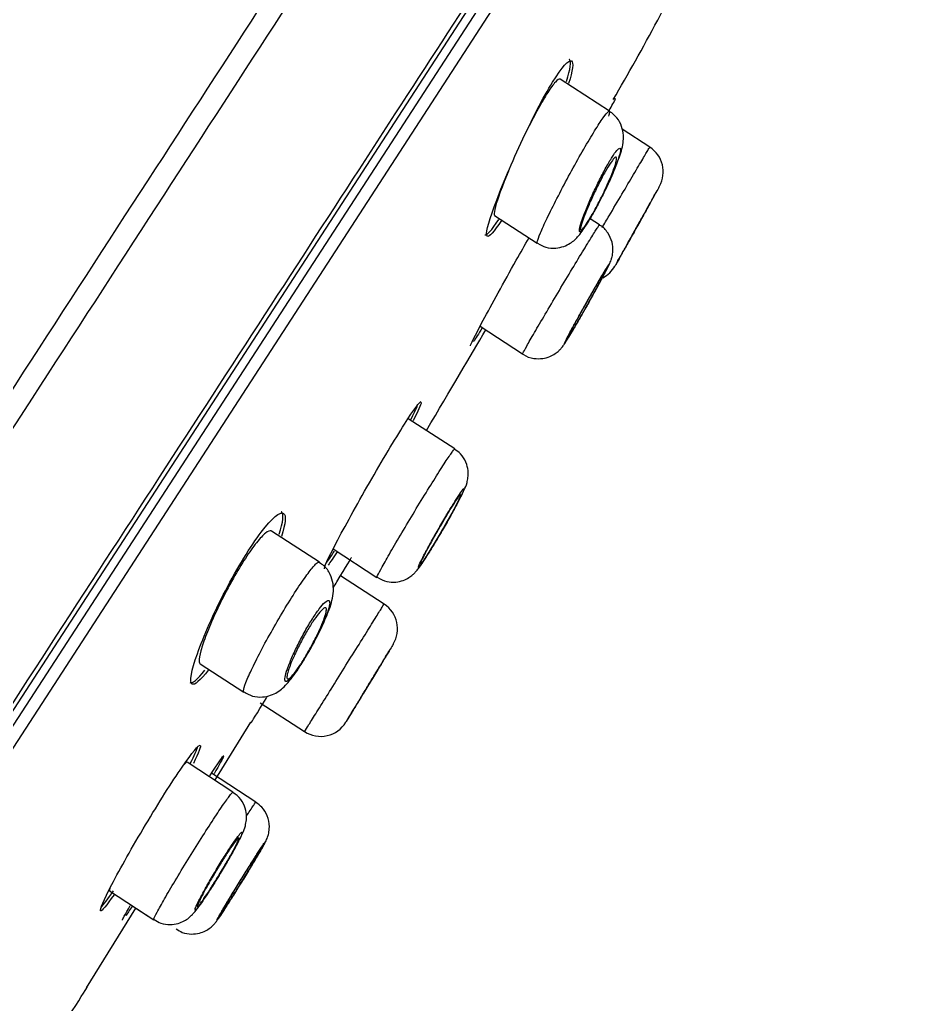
# Model space of a CAD drawing. Header units: millimetres. Extents: x -60 to 7633, y -2614 to 2146.
# Drawn here: x 3300.13 to 3316.74, y 1032.65 to 1051.01 of the extents above; entities that cross this region are included whole.
import ezdxf

# ---------------------------------------------------------------- set-up
doc = ezdxf.new("R2010")
doc.units = ezdxf.units.MM
doc.layers.get('0').update_dxf_attribs({"color": 250})

msp = doc.modelspace()

# ---------------------------------------------------------------- linework, layer by layer
at = {"linetype": 'Continuous'}
for p, q in [((3316.664, 1063.798), (3268.007, 988.873)), ((3267.743, 988.174), (3316.434, 1063.151)), ((3316.546, 1062.916), (3268.004, 988.167)), ((3311.134, 1049.308), (3310.214, 1049.906)), ((3311.244, 1049.531), (3311.214, 1049.55)), ((3311.884, 1048.638), (3311.368, 1048.974)), ((3308.988, 1047.363), (3309.785, 1046.845)), ((3310.946, 1047.187), (3310.768, 1047.303)), ((3308.717, 1045.296), (3309.51, 1044.781)), ((3308.245, 1043.009), (3307.378, 1043.572)), ((3305.718, 1040.898), (3304.823, 1041.479)), ((3305.975, 1041.145), (3306.792, 1040.614)), ((3306.072, 1040.668), (3306.071, 1040.669)), ((3306.925, 1040.114), (3306.112, 1040.642)), ((3303.492, 1039.004), (3304.307, 1038.475)), ((3304.616, 1038.275), (3305.443, 1037.738)), ((3303.768, 1036.828), (3304.442, 1037.915)), ((3304.44, 1037.912), (3304.45, 1037.906)), ((3304.106, 1036.609), (3303.249, 1037.166)), ((3304.535, 1036.422), (3303.706, 1036.96)), ((3301.802, 1034.766), (3302.629, 1034.23)), ((3301.372, 1032.961), (3302.293, 1034.447)), ((3302.293, 1034.447), (3302.628, 1034.229)), ((3301.39, 1032.977), (3301.385, 1032.981)), ((3301.136, 1032.665), (3301.135, 1032.666))]:
    msp.add_line(p, q, dxfattribs=at)
for centre, radius, start, end in [((3059.249, 1187.902), 287.484, 331.17477, 331.22876), ((3311.584, 1048.177), 0.55, 331.0024, 56.7921), ((3310.754, 1046.69), 0.55, 297.7998, 330.6703), ((3300.578, 1051.438), 11.655, 330.0837, 330.6827), ((3306.626, 1039.653), 0.55, 328.7653, 56.8499), ((3302.798, 1040.872), 3.18, 328.8394, 332.4096), ((3305.743, 1038.199), 0.55, 236.7151, 328.6839)]:
    msp.add_arc(centre, radius, start, end, dxfattribs=at)
for points, knots in [([(3284.402, 1030.998), (3285.742, 1033.062), (3287.08, 1035.122), (3289.715, 1039.181), (3291.025, 1041.198), (3294.838, 1047.068), (3297.216, 1050.731), (3301.638, 1057.541), (3303.575, 1060.523), (3306.072, 1064.368), (3306.832, 1065.538), (3308.169, 1067.597), (3308.752, 1068.495), (3309.249, 1069.259)], [0, 0, 0, 0, 0.125, 0.125, 0.25, 0.25, 0.5, 0.5, 0.75, 0.75, 0.875, 0.875, 1, 1, 1, 1]), ([(3262.241, 985.993), (3262.359, 986.177), (3262.642, 986.613), (3263.533, 987.982), (3264.149, 988.926), (3265.654, 991.249), (3266.55, 992.629), (3268.634, 995.835), (3269.815, 997.649), (3272.366, 1001.581), (3273.752, 1003.717), (3276.738, 1008.313), (3278.299, 1010.712), (3281.547, 1015.716), (3283.245, 1018.335), (3286.66, 1023.59), (3288.393, 1026.255), (3291.876, 1031.621), (3293.61, 1034.295), (3296.992, 1039.501), (3298.626, 1042.013), (3301.774, 1046.864), (3303.303, 1049.222), (3306.132, 1053.578), (3307.443, 1055.592), (3309.848, 1059.298), (3310.939, 1060.982), (3312.817, 1063.873), (3313.618, 1065.102), (3314.925, 1067.117), (3315.417, 1067.88), (3316.08, 1068.901), (3316.253, 1069.162), (3316.253, 1069.161)], [0, 0, 0, 0, 0.0625, 0.0625, 0.125, 0.125, 0.1875, 0.1875, 0.25, 0.25, 0.3125, 0.3125, 0.375, 0.375, 0.4375, 0.4375, 0.5, 0.5, 0.5625, 0.5625, 0.625, 0.625, 0.6875, 0.6875, 0.75, 0.75, 0.8125, 0.8125, 0.875, 0.875, 0.9375, 0.9375, 1, 1, 1, 1]), ([(3316.497, 1068.809), (3316.496, 1068.811), (3316.324, 1068.551), (3315.664, 1067.534), (3315.174, 1066.773), (3313.871, 1064.766), (3313.073, 1063.542), (3311.203, 1060.662), (3310.116, 1058.984), (3307.72, 1055.293), (3306.414, 1053.286), (3303.595, 1048.947), (3302.072, 1046.597), (3298.936, 1041.765), (3297.308, 1039.262), (3293.938, 1034.076), (3292.21, 1031.411), (3288.74, 1026.064), (3287.012, 1023.408), (3283.609, 1018.171), (3281.917, 1015.561), (3278.68, 1010.574), (3277.124, 1008.182), (3274.147, 1003.601), (3272.766, 1001.472), (3270.222, 997.551), (3269.045, 995.742), (3266.966, 992.544), (3266.073, 991.167), (3264.57, 988.849), (3263.956, 987.906), (3263.064, 986.538), (3262.781, 986.101), (3262.662, 985.915)], [0, 0, 0, 0, 0.0625, 0.0625, 0.125, 0.125, 0.1875, 0.1875, 0.25, 0.25, 0.3125, 0.3125, 0.375, 0.375, 0.4375, 0.4375, 0.5, 0.5, 0.5625, 0.5625, 0.625, 0.625, 0.6875, 0.6875, 0.75, 0.75, 0.8125, 0.8125, 0.875, 0.875, 0.9375, 0.9375, 1, 1, 1, 1]), ([(3267.811, 988.702), (3268.183, 989.275), (3268.682, 990.044), (3269.926, 991.959), (3270.679, 993.119), (3272.4, 995.769), (3273.363, 997.252), (3275.492, 1000.531), (3276.666, 1002.338), (3279.131, 1006.135), (3280.432, 1008.138), (3283.171, 1012.356), (3284.608, 1014.568), (3287.505, 1019.029), (3288.979, 1021.3), (3291.982, 1025.923), (3293.49, 1028.245), (3296.445, 1032.797), (3297.905, 1035.044), (3300.785, 1039.478), (3302.165, 1041.604), (3304.799, 1045.66), (3306.062, 1047.605), (3308.43, 1051.251), (3309.514, 1052.92), (3311.489, 1055.961), (3312.387, 1057.343), (3313.939, 1059.733), (3314.591, 1060.737), (3315.651, 1062.37), (3316.061, 1063.001), (3316.471, 1063.632), (3316.573, 1063.79), (3316.71, 1064.001), (3316.745, 1064.053), (3316.744, 1064.053)], [0, 0, 0, 0, 0.0625, 0.0625, 0.125, 0.125, 0.1875, 0.1875, 0.25, 0.25, 0.3125, 0.3125, 0.375, 0.375, 0.4375, 0.4375, 0.5, 0.5, 0.5625, 0.5625, 0.625, 0.625, 0.6875, 0.6875, 0.75, 0.75, 0.8125, 0.8125, 0.875, 0.875, 0.9375, 0.9375, 0.96875, 0.96875, 1, 1, 1, 1]), ([(3309.479, 1048.714), (3309.68, 1049.148), (3309.895, 1049.566), (3310.245, 1050.134), (3310.377, 1050.279), (3310.465, 1050.217), (3310.445, 1050.066), (3310.369, 1049.825)], [0, 0, 0, 0, 0.351721, 0.351721, 0.703442, 0.703442, 1, 1, 1, 1]), ([(3310.33, 1049.864), (3310.402, 1050.096), (3310.422, 1050.244), (3310.382, 1050.273), (3310.381, 1050.274), (3310.381, 1050.274)], [0, 0, 0, 0, 0.988548, 0.988548, 1, 1, 1, 1]), ([(3310.214, 1049.905), (3310.213, 1049.906), (3310.211, 1049.907), (3310.21, 1049.907), (3310.192, 1049.913), (3310.162, 1049.894), (3310.122, 1049.851), (3310.084, 1049.809), (3310.035, 1049.742), (3309.98, 1049.657), (3309.925, 1049.573), (3309.864, 1049.468), (3309.8, 1049.352), (3309.738, 1049.24), (3309.673, 1049.115), (3309.609, 1048.985)], [0, 0, 0, 0, 0.022594, 0.022594, 0.022594, 0.274259, 0.274259, 0.274259, 0.521689, 0.521689, 0.521689, 0.76606, 0.76606, 0.76606, 1, 1, 1, 1]), ([(3309.786, 1046.845), (3309.782, 1046.848), (3309.781, 1046.858), (3309.785, 1046.877), (3309.792, 1046.908), (3309.812, 1046.963), (3309.843, 1047.037), (3309.874, 1047.111), (3309.918, 1047.207), (3309.97, 1047.316), (3310.022, 1047.425), (3310.085, 1047.55), (3310.152, 1047.682), (3310.219, 1047.813), (3310.294, 1047.955), (3310.369, 1048.094), (3310.444, 1048.233), (3310.521, 1048.373), (3310.596, 1048.504), (3310.67, 1048.634), (3310.742, 1048.757), (3310.807, 1048.864), (3310.871, 1048.97), (3310.93, 1049.063), (3310.979, 1049.134), (3311.027, 1049.204), (3311.066, 1049.256), (3311.093, 1049.284), (3311.113, 1049.305), (3311.126, 1049.313), (3311.133, 1049.309)], [0, 0, 0, 0, 0.061689, 0.061689, 0.061689, 0.168878, 0.168878, 0.168878, 0.276539, 0.276539, 0.276539, 0.384574, 0.384574, 0.384574, 0.492708, 0.492708, 0.492708, 0.600583, 0.600583, 0.600583, 0.707922, 0.707922, 0.707922, 0.814702, 0.814702, 0.814702, 0.921187, 0.921187, 0.921187, 1, 1, 1, 1]), ([(3311.06, 1047.849), (3311.105, 1047.945), (3311.194, 1048.135), (3311.319, 1048.45), (3311.381, 1048.645), (3311.397, 1048.856), (3311.366, 1049.026), (3311.279, 1049.192), (3311.187, 1049.264), (3311.134, 1049.304)], [0, 0, 0, 0, 0.158461, 0.363211, 0.608242, 0.7026, 0.798375, 0.900738, 1, 1, 1, 1]), ([(3311.118, 1049.214), (3311.124, 1049.231), (3311.129, 1049.246), (3311.132, 1049.259), (3311.139, 1049.288), (3311.139, 1049.304), (3311.133, 1049.309)], [0, 0, 0, 0, 0.3031805, 0.3031805, 0.3031805, 1, 1, 1, 1]), ([(3309.114, 1047.27), (3308.976, 1047.061), (3308.881, 1046.953), (3308.813, 1047.003), (3308.864, 1047.206), (3309.097, 1047.845), (3309.277, 1048.279), (3309.479, 1048.714)], [0, 0, 0, 0, 0.299601, 0.299601, 0.6498, 0.6498, 1, 1, 1, 1]), ([(3310.994, 1047.722), (3311.038, 1047.809), (3311.081, 1047.899), (3311.121, 1047.985), (3311.16, 1048.07), (3311.196, 1048.154), (3311.227, 1048.229), (3311.257, 1048.306), (3311.283, 1048.375), (3311.301, 1048.432), (3311.319, 1048.489), (3311.331, 1048.536), (3311.335, 1048.567), (3311.338, 1048.598), (3311.334, 1048.615), (3311.323, 1048.616), (3311.311, 1048.618), (3311.293, 1048.603), (3311.268, 1048.575), (3311.244, 1048.547), (3311.214, 1048.504), (3311.18, 1048.451), (3311.146, 1048.398), (3311.108, 1048.333), (3311.069, 1048.262), (3311.029, 1048.19), (3310.987, 1048.11), (3310.946, 1048.028), (3310.904, 1047.944), (3310.862, 1047.856), (3310.823, 1047.771), (3310.783, 1047.684), (3310.745, 1047.597), (3310.712, 1047.518), (3310.679, 1047.437), (3310.649, 1047.361), (3310.627, 1047.298), (3310.604, 1047.234), (3310.587, 1047.18), (3310.578, 1047.14), (3310.569, 1047.101), (3310.567, 1047.075), (3310.573, 1047.065), (3310.578, 1047.055), (3310.592, 1047.061), (3310.612, 1047.081), (3310.631, 1047.1), (3310.658, 1047.135), (3310.689, 1047.181), (3310.72, 1047.227), (3310.756, 1047.285), (3310.795, 1047.352), (3310.834, 1047.419), (3310.876, 1047.495), (3310.918, 1047.574), (3310.944, 1047.622), (3310.969, 1047.672), (3310.994, 1047.722)], [0, 0, 0, 0, 0.054399, 0.054399, 0.054399, 0.108752, 0.108752, 0.108752, 0.163775, 0.163775, 0.163775, 0.219203, 0.219203, 0.219203, 0.274262, 0.274262, 0.274262, 0.328259, 0.328259, 0.328259, 0.381008, 0.381008, 0.381008, 0.432964, 0.432964, 0.432964, 0.48497, 0.48497, 0.48497, 0.537814, 0.537814, 0.537814, 0.591865, 0.591865, 0.591865, 0.646928, 0.646928, 0.646928, 0.702353, 0.702353, 0.702353, 0.757367, 0.757367, 0.757367, 0.811442, 0.811442, 0.811442, 0.864489, 0.864489, 0.864489, 0.91683, 0.91683, 0.91683, 0.969014, 0.969014, 0.969014, 1, 1, 1, 1]), ([(3310.994, 1047.137), (3311.037, 1047.209), (3311.081, 1047.284), (3311.125, 1047.358), (3311.205, 1047.492), (3311.287, 1047.63), (3311.364, 1047.76), (3311.441, 1047.89), (3311.515, 1048.016), (3311.581, 1048.126), (3311.646, 1048.237), (3311.704, 1048.335), (3311.751, 1048.414), (3311.797, 1048.492), (3311.833, 1048.553), (3311.855, 1048.591), (3311.874, 1048.622), (3311.884, 1048.639), (3311.884, 1048.639)], [0, 0, 0, 0, 0.102134, 0.102134, 0.102134, 0.287704, 0.287704, 0.287704, 0.473309, 0.473309, 0.473309, 0.658849, 0.658849, 0.658849, 0.844244, 0.844244, 0.844244, 1, 1, 1, 1]), ([(3310.994, 1047.73), (3310.957, 1047.655), (3310.918, 1047.579), (3310.88, 1047.509), (3310.842, 1047.439), (3310.805, 1047.373), (3310.772, 1047.317), (3310.738, 1047.261), (3310.707, 1047.213), (3310.682, 1047.176), (3310.656, 1047.14), (3310.635, 1047.115), (3310.62, 1047.102), (3310.605, 1047.089), (3310.595, 1047.089), (3310.592, 1047.101), (3310.589, 1047.113), (3310.593, 1047.138), (3310.602, 1047.174), (3310.611, 1047.211), (3310.627, 1047.259), (3310.648, 1047.316), (3310.669, 1047.373), (3310.695, 1047.44), (3310.726, 1047.511), (3310.756, 1047.582), (3310.79, 1047.66), (3310.827, 1047.738), (3310.863, 1047.815), (3310.901, 1047.894), (3310.939, 1047.968), (3310.977, 1048.042), (3311.014, 1048.113), (3311.05, 1048.175), (3311.084, 1048.236), (3311.117, 1048.291), (3311.146, 1048.334), (3311.174, 1048.377), (3311.199, 1048.409), (3311.218, 1048.429), (3311.237, 1048.449), (3311.251, 1048.457), (3311.258, 1048.452), (3311.266, 1048.448), (3311.268, 1048.43), (3311.263, 1048.401), (3311.258, 1048.371), (3311.247, 1048.329), (3311.23, 1048.278), (3311.212, 1048.227), (3311.189, 1048.165), (3311.161, 1048.098), (3311.133, 1048.03), (3311.1, 1047.955), (3311.065, 1047.878), (3311.042, 1047.83), (3311.018, 1047.779), (3310.994, 1047.73)], [0, 0, 0, 0, 0.05335, 0.05335, 0.05335, 0.106726, 0.106726, 0.106726, 0.159728, 0.159728, 0.159728, 0.212493, 0.212493, 0.212493, 0.26539, 0.26539, 0.26539, 0.318738, 0.318738, 0.318738, 0.372704, 0.372704, 0.372704, 0.427221, 0.427221, 0.427221, 0.481976, 0.481976, 0.481976, 0.5365, 0.5365, 0.5365, 0.590383, 0.590383, 0.590383, 0.643508, 0.643508, 0.643508, 0.696145, 0.696145, 0.696145, 0.748808, 0.748808, 0.748808, 0.801985, 0.801985, 0.801985, 0.855905, 0.855905, 0.855905, 0.91044, 0.91044, 0.91044, 0.965193, 0.965193, 0.965193, 1, 1, 1, 1]), ([(3309.246, 1048.188), (3309.201, 1048.083), (3309.161, 1047.982), (3309.126, 1047.891), (3309.081, 1047.773), (3309.045, 1047.668), (3309.02, 1047.586), (3308.995, 1047.503), (3308.981, 1047.441), (3308.98, 1047.403), (3308.979, 1047.381), (3308.982, 1047.367), (3308.99, 1047.362)], [0, 0, 0, 0, 0.229567, 0.229567, 0.229567, 0.52693, 0.52693, 0.52693, 0.823506, 0.823506, 0.823506, 1, 1, 1, 1]), ([(3312.066, 1047.912), (3312.066, 1047.912), (3312.065, 1047.911), (3312.064, 1047.91), (3312.061, 1047.903), (3312.049, 1047.882), (3312.031, 1047.849), (3312.012, 1047.816), (3311.986, 1047.769), (3311.955, 1047.712), (3311.923, 1047.655), (3311.886, 1047.587), (3311.845, 1047.514), (3311.803, 1047.44), (3311.758, 1047.358), (3311.712, 1047.275), (3311.666, 1047.193), (3311.618, 1047.106), (3311.572, 1047.024), (3311.526, 1046.942), (3311.48, 1046.861), (3311.44, 1046.789), (3311.399, 1046.716), (3311.362, 1046.65), (3311.332, 1046.596), (3311.302, 1046.542), (3311.277, 1046.498), (3311.26, 1046.469), (3311.244, 1046.439), (3311.234, 1046.422), (3311.233, 1046.42), (3311.233, 1046.419), (3311.233, 1046.419), (3311.233, 1046.419)], [0, 0, 0, 0, 0.024149, 0.024149, 0.024149, 0.130931, 0.130931, 0.130931, 0.237773, 0.237773, 0.237773, 0.344955, 0.344955, 0.344955, 0.452597, 0.452597, 0.452597, 0.560604, 0.560604, 0.560604, 0.668724, 0.668724, 0.668724, 0.776666, 0.776666, 0.776666, 0.884232, 0.884232, 0.884232, 0.99139, 0.99139, 0.99139, 1, 1, 1, 1]), ([(3311.265, 1046.477), (3311.265, 1046.477), (3311.266, 1046.478), (3311.268, 1046.481), (3311.272, 1046.49), (3311.284, 1046.511), (3311.302, 1046.543), (3311.32, 1046.575), (3311.345, 1046.619), (3311.374, 1046.671), (3311.403, 1046.723), (3311.438, 1046.785), (3311.475, 1046.851), (3311.512, 1046.918), (3311.553, 1046.99), (3311.594, 1047.063), (3311.635, 1047.137), (3311.677, 1047.212), (3311.717, 1047.284), (3311.757, 1047.355), (3311.796, 1047.425), (3311.83, 1047.487), (3311.865, 1047.549), (3311.896, 1047.605), (3311.921, 1047.65), (3311.946, 1047.696), (3311.966, 1047.732), (3311.979, 1047.755), (3311.992, 1047.778), (3311.998, 1047.789), (3311.998, 1047.789)], [0, 0, 0, 0, 0.037471, 0.037471, 0.037471, 0.144522, 0.144522, 0.144522, 0.251615, 0.251615, 0.251615, 0.358874, 0.358874, 0.358874, 0.466357, 0.466357, 0.466357, 0.574031, 0.574031, 0.574031, 0.681778, 0.681778, 0.681778, 0.78944, 0.78944, 0.78944, 0.896887, 0.896887, 0.896887, 1, 1, 1, 1]), ([(3309.789, 1046.848), (3309.844, 1046.816), (3309.943, 1046.761), (3310.122, 1046.747), (3310.276, 1046.78), (3310.397, 1046.84), (3310.489, 1046.912), (3310.569, 1046.997), (3310.662, 1047.122), (3310.744, 1047.258), (3310.803, 1047.36)], [0, 0, 0, 0, 0.113905, 0.235844, 0.33716, 0.427237, 0.51084, 0.600509, 0.746607, 1, 1, 1, 1]), ([(3311.713, 1047.277), (3311.712, 1047.275), (3311.71, 1047.273), (3311.709, 1047.27), (3311.684, 1047.225), (3311.658, 1047.179), (3311.632, 1047.133)], [0, 0, 0, 0, 0.051598, 0.051598, 0.051598, 1, 1, 1, 1]), ([(3309.51, 1044.781), (3309.51, 1044.782), (3309.512, 1044.787), (3309.517, 1044.797), (3309.527, 1044.819), (3309.552, 1044.865), (3309.589, 1044.929), (3309.625, 1044.994), (3309.675, 1045.08), (3309.733, 1045.18), (3309.791, 1045.281), (3309.859, 1045.398), (3309.933, 1045.522), (3310.006, 1045.647), (3310.086, 1045.782), (3310.166, 1045.916), (3310.246, 1046.051), (3310.328, 1046.189), (3310.406, 1046.318), (3310.484, 1046.448), (3310.559, 1046.573), (3310.626, 1046.683), (3310.693, 1046.792), (3310.753, 1046.89), (3310.801, 1046.968), (3310.849, 1047.045), (3310.887, 1047.105), (3310.912, 1047.142), (3310.932, 1047.173), (3310.944, 1047.189), (3310.946, 1047.188)], [0, 0, 0, 0, 0.04975, 0.04975, 0.04975, 0.157016, 0.157016, 0.157016, 0.264349, 0.264349, 0.264349, 0.371764, 0.371764, 0.371764, 0.479245, 0.479245, 0.479245, 0.586746, 0.586746, 0.586746, 0.694208, 0.694208, 0.694208, 0.801585, 0.801585, 0.801585, 0.908871, 0.908871, 0.908871, 1, 1, 1, 1]), ([(3310.74, 1045.731), (3310.79, 1045.82), (3310.883, 1045.986), (3311.019, 1046.236), (3311.102, 1046.397), (3311.138, 1046.471), (3311.162, 1046.531), (3311.185, 1046.603), (3311.202, 1046.718), (3311.186, 1046.877), (3311.107, 1047.042), (3311.011, 1047.156), (3310.949, 1047.183), (3310.943, 1047.185)], [0, 0, 0, 0, 0.139967, 0.306557, 0.478242, 0.578572, 0.619137, 0.655465, 0.71446, 0.79479, 0.892461, 0.991134, 1, 1, 1, 1]), ([(3308.539, 1044.935), (3308.531, 1044.94), (3308.619, 1045.116), (3308.935, 1045.703), (3309.16, 1046.111), (3309.392, 1046.527)], [0, 0, 0, 0, 0.4997813, 0.4997813, 1, 1, 1, 1]), ([(3310.707, 1045.673), (3310.754, 1045.756), (3310.802, 1045.841), (3310.846, 1045.922), (3310.891, 1046.002), (3310.933, 1046.079), (3310.97, 1046.147), (3311.007, 1046.215), (3311.039, 1046.276), (3311.064, 1046.324), (3311.089, 1046.372), (3311.107, 1046.409), (3311.117, 1046.431), (3311.127, 1046.454), (3311.129, 1046.463), (3311.124, 1046.457), (3311.118, 1046.452), (3311.104, 1046.432), (3311.084, 1046.399), (3311.063, 1046.367), (3311.035, 1046.321), (3311.002, 1046.265), (3310.968, 1046.209), (3310.929, 1046.141), (3310.887, 1046.069), (3310.845, 1045.995), (3310.799, 1045.914), (3310.752, 1045.832), (3310.706, 1045.75), (3310.658, 1045.664), (3310.612, 1045.582), (3310.566, 1045.5), (3310.521, 1045.419), (3310.482, 1045.347), (3310.442, 1045.274), (3310.406, 1045.207), (3310.377, 1045.153), (3310.348, 1045.098), (3310.325, 1045.053), (3310.31, 1045.022), (3310.294, 1044.992), (3310.287, 1044.974), (3310.287, 1044.971), (3310.288, 1044.968), (3310.297, 1044.979), (3310.313, 1045.003), (3310.329, 1045.027), (3310.353, 1045.066), (3310.383, 1045.115), (3310.412, 1045.163), (3310.447, 1045.223), (3310.487, 1045.29)], [0, 0, 0, 0, 0.0591913, 0.0591913, 0.0591913, 0.1183797, 0.1183797, 0.1183797, 0.1775994, 0.1775994, 0.1775994, 0.2367075, 0.2367075, 0.2367075, 0.2955852, 0.2955852, 0.2955852, 0.354218, 0.354218, 0.354218, 0.4127081, 0.4127081, 0.4127081, 0.4712265, 0.4712265, 0.4712265, 0.5299289, 0.5299289, 0.5299289, 0.5888829, 0.5888829, 0.5888829, 0.6480394, 0.6480394, 0.6480394, 0.7072611, 0.7072611, 0.7072611, 0.7663891, 0.7663891, 0.7663891, 0.8253129, 0.8253129, 0.8253129, 0.8840123, 0.8840123, 0.8840123, 0.942559, 0.942559, 0.942559, 1, 1, 1, 1]), ([(3310.322, 1045.029), (3310.321, 1045.03), (3310.321, 1045.032), (3310.322, 1045.035), (3310.326, 1045.044), (3310.336, 1045.066), (3310.353, 1045.099), (3310.369, 1045.132), (3310.393, 1045.176), (3310.421, 1045.229), (3310.449, 1045.282), (3310.483, 1045.344), (3310.52, 1045.411), (3310.556, 1045.477), (3310.597, 1045.55), (3310.638, 1045.623), (3310.679, 1045.696), (3310.721, 1045.772), (3310.762, 1045.843), (3310.802, 1045.914), (3310.842, 1045.984), (3310.878, 1046.045), (3310.913, 1046.106), (3310.946, 1046.161), (3310.973, 1046.206), (3310.999, 1046.25), (3311.021, 1046.285), (3311.035, 1046.307), (3311.05, 1046.33), (3311.059, 1046.34), (3311.06, 1046.338), (3311.061, 1046.337), (3311.055, 1046.322), (3311.043, 1046.296), (3311.03, 1046.27), (3311.011, 1046.232), (3310.986, 1046.185), (3310.961, 1046.138), (3310.931, 1046.081), (3310.896, 1046.018), (3310.862, 1045.954), (3310.823, 1045.884), (3310.783, 1045.812), (3310.758, 1045.767), (3310.732, 1045.72), (3310.706, 1045.674)], [0, 0, 0, 0, 0.024395, 0.024395, 0.024395, 0.095809, 0.095809, 0.095809, 0.167335, 0.167335, 0.167335, 0.239011, 0.239011, 0.239011, 0.310812, 0.310812, 0.310812, 0.38266, 0.38266, 0.38266, 0.454447, 0.454447, 0.454447, 0.526089, 0.526089, 0.526089, 0.597567, 0.597567, 0.597567, 0.668938, 0.668938, 0.668938, 0.740312, 0.740312, 0.740312, 0.811796, 0.811796, 0.811796, 0.883444, 0.883444, 0.883444, 0.955235, 0.955235, 0.955235, 1, 1, 1, 1]), ([(3310.706, 1045.674), (3310.664, 1045.601), (3310.622, 1045.527), (3310.582, 1045.458), (3310.543, 1045.389), (3310.505, 1045.324), (3310.471, 1045.267), (3310.438, 1045.211), (3310.408, 1045.162), (3310.385, 1045.124), (3310.362, 1045.086), (3310.344, 1045.058), (3310.334, 1045.043)], [0, 0, 0, 0, 0.2502848, 0.2502848, 0.2502848, 0.5005953, 0.5005953, 0.5005953, 0.7505272, 0.7505272, 0.7505272, 1, 1, 1, 1]), ([(3310.487, 1045.29), (3310.487, 1045.291), (3310.488, 1045.292), (3310.489, 1045.294), (3310.529, 1045.362), (3310.574, 1045.439), (3310.62, 1045.519), (3310.648, 1045.569), (3310.678, 1045.621), (3310.707, 1045.673)], [0, 0, 0, 0, 0.011285, 0.011285, 0.011285, 0.622167, 0.622167, 0.622167, 1, 1, 1, 1]), ([(3309.51, 1044.786), (3309.515, 1044.78), (3309.569, 1044.731), (3309.709, 1044.693), (3309.877, 1044.689), (3310.013, 1044.726), (3310.115, 1044.78), (3310.186, 1044.838), (3310.231, 1044.886), (3310.257, 1044.919), (3310.283, 1044.955), (3310.326, 1045.021), (3310.393, 1045.129), (3310.463, 1045.25), (3310.487, 1045.29)], [0, 0, 0, 0, 0.013452, 0.145733, 0.248753, 0.334533, 0.407227, 0.466964, 0.510747, 0.543827, 0.585614, 0.679493, 0.908141, 1, 1, 1, 1]), ([(3306.651, 1042.375), (3306.888, 1042.788), (3307.127, 1043.188), (3307.484, 1043.749), (3307.599, 1043.906), (3307.618, 1043.894)], [0, 0, 0, 0, 0.5, 0.5, 1, 1, 1, 1]), ([(3306.793, 1040.614), (3306.791, 1040.615), (3306.792, 1040.62), (3306.796, 1040.63), (3306.805, 1040.652), (3306.828, 1040.697), (3306.863, 1040.761), (3306.898, 1040.826), (3306.946, 1040.912), (3307.003, 1041.011), (3307.06, 1041.111), (3307.128, 1041.228), (3307.202, 1041.352), (3307.275, 1041.476), (3307.355, 1041.611), (3307.436, 1041.745), (3307.516, 1041.879), (3307.6, 1042.016), (3307.679, 1042.145), (3307.758, 1042.274), (3307.836, 1042.398), (3307.904, 1042.507), (3307.973, 1042.617), (3308.036, 1042.714), (3308.086, 1042.791), (3308.137, 1042.868), (3308.177, 1042.928), (3308.204, 1042.964), (3308.228, 1042.996), (3308.241, 1043.011), (3308.244, 1043.009)], [0, 0, 0, 0, 0.047207, 0.047207, 0.047207, 0.154545, 0.154545, 0.154545, 0.261966, 0.261966, 0.261966, 0.369452, 0.369452, 0.369452, 0.476958, 0.476958, 0.476958, 0.584423, 0.584423, 0.584423, 0.691803, 0.691803, 0.691803, 0.799093, 0.799093, 0.799093, 0.906329, 0.906329, 0.906329, 1, 1, 1, 1]), ([(3308.038, 1041.538), (3308.09, 1041.628), (3308.186, 1041.796), (3308.328, 1042.056), (3308.416, 1042.235), (3308.464, 1042.338), (3308.496, 1042.479), (3308.498, 1042.614), (3308.458, 1042.77), (3308.369, 1042.917), (3308.284, 1042.975), (3308.241, 1043.003)], [0, 0, 0, 0, 0.143008, 0.315887, 0.498694, 0.62711, 0.68196, 0.751135, 0.833396, 0.928903, 1, 1, 1, 1]), ([(3305.813, 1040.773), (3305.797, 1040.783), (3305.879, 1040.963), (3306.188, 1041.554), (3306.414, 1041.962), (3306.651, 1042.375)], [0, 0, 0, 0, 0.499963, 0.499963, 1, 1, 1, 1]), ([(3308.01, 1041.491), (3308.058, 1041.574), (3308.107, 1041.658), (3308.152, 1041.738), (3308.197, 1041.818), (3308.239, 1041.894), (3308.275, 1041.962), (3308.311, 1042.03), (3308.343, 1042.09), (3308.367, 1042.138), (3308.39, 1042.186), (3308.407, 1042.223), (3308.416, 1042.246), (3308.424, 1042.269), (3308.425, 1042.279), (3308.417, 1042.274), (3308.409, 1042.269), (3308.393, 1042.25), (3308.37, 1042.218), (3308.348, 1042.186), (3308.317, 1042.14), (3308.282, 1042.085), (3308.246, 1042.03), (3308.205, 1041.963), (3308.161, 1041.891), (3308.117, 1041.819), (3308.07, 1041.739), (3308.022, 1041.657), (3307.975, 1041.576), (3307.926, 1041.491), (3307.88, 1041.41), (3307.834, 1041.328), (3307.789, 1041.248), (3307.75, 1041.176), (3307.711, 1041.104), (3307.675, 1041.037), (3307.647, 1040.982), (3307.619, 1040.927), (3307.597, 1040.882), (3307.583, 1040.851), (3307.57, 1040.82), (3307.564, 1040.802), (3307.566, 1040.798), (3307.569, 1040.795), (3307.58, 1040.805), (3307.598, 1040.829), (3307.616, 1040.853), (3307.642, 1040.891), (3307.674, 1040.94), (3307.706, 1040.988), (3307.744, 1041.049), (3307.786, 1041.116), (3307.828, 1041.184), (3307.874, 1041.261), (3307.921, 1041.34), (3307.951, 1041.389), (3307.981, 1041.44), (3308.01, 1041.491)], [0, 0, 0, 0, 0.053877, 0.053877, 0.053877, 0.107747, 0.107747, 0.107747, 0.161733, 0.161733, 0.161733, 0.215766, 0.215766, 0.215766, 0.269699, 0.269699, 0.269699, 0.323423, 0.323423, 0.323423, 0.376923, 0.376923, 0.376923, 0.430291, 0.430291, 0.430291, 0.483682, 0.483682, 0.483682, 0.53724, 0.53724, 0.53724, 0.591028, 0.591028, 0.591028, 0.645001, 0.645001, 0.645001, 0.699036, 0.699036, 0.699036, 0.752987, 0.752987, 0.752987, 0.806753, 0.806753, 0.806753, 0.860313, 0.860313, 0.860313, 0.913733, 0.913733, 0.913733, 0.967131, 0.967131, 0.967131, 1, 1, 1, 1]), ([(3307.605, 1040.861), (3307.604, 1040.862), (3307.604, 1040.864), (3307.604, 1040.868), (3307.606, 1040.878), (3307.615, 1040.9), (3307.631, 1040.934), (3307.647, 1040.967), (3307.669, 1041.012), (3307.697, 1041.065), (3307.725, 1041.118), (3307.759, 1041.181), (3307.795, 1041.247), (3307.832, 1041.314), (3307.873, 1041.387), (3307.915, 1041.459), (3307.956, 1041.532), (3308, 1041.607), (3308.041, 1041.678), (3308.083, 1041.748), (3308.124, 1041.816), (3308.161, 1041.877), (3308.198, 1041.937), (3308.232, 1041.991), (3308.26, 1042.034), (3308.289, 1042.077), (3308.312, 1042.111), (3308.329, 1042.132), (3308.345, 1042.154), (3308.355, 1042.164), (3308.358, 1042.161), (3308.36, 1042.158), (3308.356, 1042.143), (3308.345, 1042.117), (3308.333, 1042.09), (3308.315, 1042.052), (3308.291, 1042.004), (3308.266, 1041.957), (3308.236, 1041.899), (3308.201, 1041.836), (3308.167, 1041.773), (3308.128, 1041.702), (3308.087, 1041.631), (3308.062, 1041.586), (3308.035, 1041.54), (3308.008, 1041.494)], [0, 0, 0, 0, 0.02401, 0.02401, 0.02401, 0.095535, 0.095535, 0.095535, 0.167209, 0.167209, 0.167209, 0.239008, 0.239008, 0.239008, 0.310849, 0.310849, 0.310849, 0.382627, 0.382627, 0.382627, 0.454259, 0.454259, 0.454259, 0.525727, 0.525727, 0.525727, 0.59709, 0.59709, 0.59709, 0.66846, 0.66846, 0.66846, 0.739943, 0.739943, 0.739943, 0.811591, 0.811591, 0.811591, 0.883379, 0.883379, 0.883379, 0.955221, 0.955221, 0.955221, 1, 1, 1, 1]), ([(3303.966, 1040.366), (3304.187, 1040.791), (3304.432, 1041.192), (3304.835, 1041.722), (3304.991, 1041.849), (3305.103, 1041.772), (3305.088, 1041.619), (3305.009, 1041.379)], [0, 0, 0, 0, 0.351441, 0.351441, 0.702882, 0.702882, 1, 1, 1, 1]), ([(3304.969, 1041.417), (3305.045, 1041.648), (3305.06, 1041.799), (3305.009, 1041.835), (3305.008, 1041.835), (3305.008, 1041.836)], [0, 0, 0, 0, 0.990561, 0.990561, 1, 1, 1, 1]), ([(3306.796, 1040.616), (3306.86, 1040.581), (3306.963, 1040.527), (3307.138, 1040.52), (3307.278, 1040.551), (3307.385, 1040.604), (3307.461, 1040.662), (3307.511, 1040.712), (3307.552, 1040.761), (3307.613, 1040.844), (3307.716, 1041), (3307.881, 1041.27), (3307.982, 1041.442), (3308.038, 1041.538)], [0, 0, 0, 0, 0.095572, 0.176981, 0.244523, 0.302352, 0.350828, 0.389707, 0.430021, 0.503155, 0.693717, 0.853124, 1, 1, 1, 1]), ([(3304.823, 1041.479), (3304.822, 1041.48), (3304.82, 1041.48), (3304.819, 1041.481), (3304.797, 1041.491), (3304.761, 1041.478), (3304.714, 1041.44), (3304.668, 1041.403), (3304.61, 1041.342), (3304.546, 1041.261), (3304.483, 1041.182), (3304.411, 1041.082), (3304.338, 1040.969), (3304.265, 1040.857), (3304.188, 1040.731), (3304.114, 1040.599), (3304.069, 1040.52), (3304.025, 1040.438), (3303.982, 1040.356)], [0, 0, 0, 0, 0.013153, 0.013153, 0.013153, 0.232884, 0.232884, 0.232884, 0.450085, 0.450085, 0.450085, 0.66364, 0.66364, 0.66364, 0.874463, 0.874463, 0.874463, 1, 1, 1, 1]), ([(3308.008, 1041.494), (3307.966, 1041.421), (3307.923, 1041.348), (3307.882, 1041.28), (3307.841, 1041.212), (3307.802, 1041.148), (3307.767, 1041.092), (3307.732, 1041.037), (3307.701, 1040.988), (3307.676, 1040.951), (3307.651, 1040.915), (3307.632, 1040.888), (3307.62, 1040.874)], [0, 0, 0, 0, 0.250196, 0.250196, 0.250196, 0.500415, 0.500415, 0.500415, 0.750311, 0.750311, 0.750311, 1, 1, 1, 1]), ([(3305.976, 1040.418), (3306, 1040.458), (3306.024, 1040.497), (3306.218, 1040.818), (3306.319, 1040.984), (3306.319, 1040.985), (3306.319, 1040.985), (3306.319, 1040.985)], [0, 0, 0, 0, 0.113981, 0.113981, 0.999538, 0.999538, 1, 1, 1, 1]), ([(3304.308, 1038.474), (3304.303, 1038.478), (3304.301, 1038.487), (3304.302, 1038.501), (3304.304, 1038.53), (3304.32, 1038.583), (3304.348, 1038.655), (3304.376, 1038.727), (3304.418, 1038.82), (3304.469, 1038.926), (3304.52, 1039.033), (3304.582, 1039.156), (3304.651, 1039.286), (3304.719, 1039.415), (3304.796, 1039.554), (3304.874, 1039.69), (3304.951, 1039.827), (3305.033, 1039.965), (3305.112, 1040.093), (3305.19, 1040.221), (3305.268, 1040.343), (3305.338, 1040.449), (3305.409, 1040.554), (3305.474, 1040.646), (3305.528, 1040.717), (3305.583, 1040.788), (3305.629, 1040.841), (3305.661, 1040.87), (3305.688, 1040.895), (3305.707, 1040.904), (3305.717, 1040.898)], [0, 0, 0, 0, 0.052476, 0.052476, 0.052476, 0.160119, 0.160119, 0.160119, 0.268146, 0.268146, 0.268146, 0.376288, 0.376288, 0.376288, 0.484188, 0.484188, 0.484188, 0.591562, 0.591562, 0.591562, 0.698369, 0.698369, 0.698369, 0.804864, 0.804864, 0.804864, 0.911468, 0.911468, 0.911468, 1, 1, 1, 1]), ([(3305.616, 1039.4), (3305.667, 1039.496), (3305.765, 1039.686), (3305.905, 1040.013), (3305.978, 1040.237), (3305.984, 1040.487), (3305.927, 1040.675), (3305.83, 1040.821), (3305.746, 1040.87), (3305.712, 1040.889)], [0, 0, 0, 0, 0.156781, 0.362311, 0.616468, 0.730954, 0.833578, 0.943795, 1, 1, 1, 1]), ([(3303.648, 1038.887), (3303.495, 1038.69), (3303.385, 1038.594), (3303.289, 1038.662), (3303.329, 1038.871), (3303.557, 1039.511), (3303.745, 1039.941), (3303.966, 1040.366)], [0, 0, 0, 0, 0.299512, 0.299512, 0.649756, 0.649756, 1, 1, 1, 1]), ([(3303.982, 1040.356), (3303.908, 1040.215), (3303.838, 1040.071), (3303.775, 1039.936), (3303.713, 1039.8), (3303.657, 1039.669), (3303.612, 1039.553), (3303.567, 1039.435), (3303.531, 1039.33), (3303.508, 1039.246), (3303.484, 1039.161), (3303.473, 1039.095), (3303.475, 1039.054), (3303.476, 1039.028), (3303.482, 1039.011), (3303.494, 1039.003)], [0, 0, 0, 0, 0.214392, 0.214392, 0.214392, 0.428619, 0.428619, 0.428619, 0.645235, 0.645235, 0.645235, 0.863495, 0.863495, 0.863495, 1, 1, 1, 1]), ([(3305.567, 1039.319), (3305.614, 1039.403), (3305.659, 1039.49), (3305.7, 1039.572), (3305.741, 1039.655), (3305.778, 1039.735), (3305.809, 1039.808), (3305.84, 1039.881), (3305.865, 1039.947), (3305.882, 1040.002), (3305.9, 1040.058), (3305.91, 1040.103), (3305.911, 1040.134), (3305.912, 1040.165), (3305.905, 1040.183), (3305.89, 1040.185), (3305.875, 1040.187), (3305.851, 1040.174), (3305.821, 1040.147), (3305.792, 1040.12), (3305.756, 1040.078), (3305.716, 1040.025), (3305.676, 1039.974), (3305.632, 1039.91), (3305.587, 1039.839), (3305.543, 1039.769), (3305.496, 1039.691), (3305.451, 1039.61), (3305.406, 1039.53), (3305.361, 1039.445), (3305.32, 1039.363), (3305.278, 1039.279), (3305.24, 1039.196), (3305.206, 1039.12), (3305.173, 1039.042), (3305.144, 1038.969), (3305.122, 1038.908), (3305.101, 1038.845), (3305.086, 1038.792), (3305.079, 1038.753), (3305.072, 1038.713), (3305.073, 1038.687), (3305.083, 1038.676), (3305.092, 1038.666), (3305.11, 1038.67), (3305.134, 1038.689), (3305.158, 1038.708), (3305.19, 1038.742), (3305.227, 1038.788), (3305.262, 1038.832), (3305.304, 1038.89), (3305.348, 1038.956), (3305.391, 1039.022), (3305.438, 1039.096), (3305.484, 1039.175), (3305.512, 1039.222), (3305.54, 1039.27), (3305.567, 1039.319)], [0, 0, 0, 0, 0.053452, 0.053452, 0.053452, 0.106855, 0.106855, 0.106855, 0.160997, 0.160997, 0.160997, 0.216039, 0.216039, 0.216039, 0.271468, 0.271468, 0.271468, 0.326507, 0.326507, 0.326507, 0.380474, 0.380474, 0.380474, 0.433195, 0.433195, 0.433195, 0.485141, 0.485141, 0.485141, 0.53716, 0.53716, 0.53716, 0.590032, 0.590032, 0.590032, 0.644113, 0.644113, 0.644113, 0.699194, 0.699194, 0.699194, 0.754618, 0.754618, 0.754618, 0.809613, 0.809613, 0.809613, 0.863662, 0.863662, 0.863662, 0.916687, 0.916687, 0.916687, 0.969016, 0.969016, 0.969016, 1, 1, 1, 1]), ([(3305.567, 1039.326), (3305.527, 1039.253), (3305.485, 1039.18), (3305.444, 1039.113), (3305.403, 1039.046), (3305.363, 1038.983), (3305.325, 1038.929), (3305.289, 1038.875), (3305.254, 1038.829), (3305.225, 1038.795), (3305.196, 1038.761), (3305.171, 1038.737), (3305.153, 1038.726), (3305.134, 1038.715), (3305.122, 1038.716), (3305.116, 1038.729), (3305.111, 1038.743), (3305.112, 1038.769), (3305.12, 1038.806), (3305.128, 1038.843), (3305.144, 1038.893), (3305.165, 1038.95), (3305.186, 1039.007), (3305.213, 1039.074), (3305.245, 1039.145), (3305.277, 1039.215), (3305.314, 1039.292), (3305.353, 1039.368), (3305.391, 1039.442), (3305.433, 1039.519), (3305.474, 1039.59), (3305.515, 1039.661), (3305.556, 1039.728), (3305.595, 1039.787), (3305.634, 1039.845), (3305.671, 1039.897), (3305.703, 1039.937), (3305.736, 1039.978), (3305.765, 1040.008), (3305.787, 1040.026), (3305.81, 1040.044), (3305.827, 1040.051), (3305.838, 1040.045), (3305.848, 1040.039), (3305.852, 1040.02), (3305.848, 1039.99), (3305.845, 1039.959), (3305.834, 1039.917), (3305.816, 1039.865), (3305.799, 1039.814), (3305.774, 1039.752), (3305.745, 1039.685), (3305.715, 1039.618), (3305.68, 1039.544), (3305.642, 1039.469), (3305.618, 1039.422), (3305.593, 1039.374), (3305.567, 1039.326)], [0, 0, 0, 0, 0.052902, 0.052902, 0.052902, 0.105815, 0.105815, 0.105815, 0.158579, 0.158579, 0.158579, 0.211485, 0.211485, 0.211485, 0.26485, 0.26485, 0.26485, 0.318834, 0.318834, 0.318834, 0.373364, 0.373364, 0.373364, 0.428118, 0.428118, 0.428118, 0.482628, 0.482628, 0.482628, 0.536488, 0.536488, 0.536488, 0.589593, 0.589593, 0.589593, 0.642222, 0.642222, 0.642222, 0.694894, 0.694894, 0.694894, 0.748091, 0.748091, 0.748091, 0.802032, 0.802032, 0.802032, 0.856581, 0.856581, 0.856581, 0.911332, 0.911332, 0.911332, 0.965822, 0.965822, 0.965822, 1, 1, 1, 1]), ([(3305.443, 1037.738), (3305.443, 1037.738), (3305.445, 1037.742), (3305.45, 1037.749), (3305.461, 1037.767), (3305.487, 1037.808), (3305.524, 1037.868), (3305.562, 1037.929), (3305.613, 1038.011), (3305.673, 1038.107), (3305.733, 1038.203), (3305.804, 1038.317), (3305.88, 1038.438), (3305.956, 1038.559), (3306.038, 1038.691), (3306.121, 1038.824), (3306.203, 1038.956), (3306.288, 1039.093), (3306.369, 1039.221), (3306.449, 1039.35), (3306.527, 1039.475), (3306.596, 1039.586), (3306.665, 1039.696), (3306.727, 1039.796), (3306.777, 1039.876), (3306.826, 1039.956), (3306.865, 1040.018), (3306.89, 1040.058), (3306.913, 1040.095), (3306.925, 1040.114), (3306.925, 1040.114)], [0, 0, 0, 0, 0.04303, 0.04303, 0.04303, 0.150386, 0.150386, 0.150386, 0.257747, 0.257747, 0.257747, 0.365121, 0.365121, 0.365121, 0.472512, 0.472512, 0.472512, 0.579916, 0.579916, 0.579916, 0.687326, 0.687326, 0.687326, 0.794727, 0.794727, 0.794727, 0.902113, 0.902113, 0.902113, 1, 1, 1, 1]), ([(3307.096, 1039.368), (3307.096, 1039.368), (3307.096, 1039.367), (3307.094, 1039.365), (3307.089, 1039.357), (3307.076, 1039.335), (3307.055, 1039.301), (3307.034, 1039.266), (3307.006, 1039.219), (3306.971, 1039.162), (3306.937, 1039.105), (3306.896, 1039.038), (3306.852, 1038.965), (3306.807, 1038.892), (3306.759, 1038.812), (3306.709, 1038.731), (3306.66, 1038.65), (3306.609, 1038.566), (3306.561, 1038.487), (3306.513, 1038.407), (3306.465, 1038.329), (3306.423, 1038.26), (3306.381, 1038.19), (3306.343, 1038.127), (3306.311, 1038.076), (3306.28, 1038.024), (3306.255, 1037.983), (3306.238, 1037.956), (3306.221, 1037.928), (3306.212, 1037.913), (3306.212, 1037.913), (3306.212, 1037.913), (3306.212, 1037.913), (3306.212, 1037.913)], [0, 0, 0, 0, 0.0306598, 0.0306598, 0.0306598, 0.1379653, 0.1379653, 0.1379653, 0.2452876, 0.2452876, 0.2452876, 0.3526857, 0.3526857, 0.3526857, 0.4601837, 0.4601837, 0.4601837, 0.5677605, 0.5677605, 0.5677605, 0.6753607, 0.6753607, 0.6753607, 0.7829205, 0.7829205, 0.7829205, 0.8903952, 0.8903952, 0.8903952, 0.9977773, 0.9977773, 0.9977773, 1, 1, 1, 1]), ([(3304.312, 1038.478), (3304.368, 1038.445), (3304.469, 1038.389), (3304.65, 1038.376), (3304.809, 1038.409), (3304.938, 1038.473), (3305.047, 1038.558), (3305.176, 1038.695), (3305.333, 1038.913), (3305.46, 1039.126), (3305.519, 1039.227)], [0, 0, 0, 0, 0.097357, 0.200301, 0.288325, 0.370524, 0.455534, 0.568325, 0.82364, 1, 1, 1, 1]), ([(3306.256, 1037.985), (3306.256, 1037.985), (3306.257, 1037.986), (3306.259, 1037.989), (3306.264, 1037.998), (3306.276, 1038.018), (3306.296, 1038.05), (3306.315, 1038.081), (3306.341, 1038.124), (3306.372, 1038.175), (3306.403, 1038.226), (3306.44, 1038.287), (3306.479, 1038.351), (3306.518, 1038.416), (3306.562, 1038.487), (3306.605, 1038.559), (3306.648, 1038.63), (3306.693, 1038.704), (3306.736, 1038.774), (3306.778, 1038.843), (3306.819, 1038.911), (3306.856, 1038.972), (3306.893, 1039.032), (3306.926, 1039.087), (3306.953, 1039.131), (3306.98, 1039.176), (3307.001, 1039.211), (3307.015, 1039.234), (3307.028, 1039.256), (3307.035, 1039.267), (3307.035, 1039.267)], [0, 0, 0, 0, 0.037081, 0.037081, 0.037081, 0.144396, 0.144396, 0.144396, 0.25172, 0.25172, 0.25172, 0.359079, 0.359079, 0.359079, 0.466484, 0.466484, 0.466484, 0.573928, 0.573928, 0.573928, 0.681385, 0.681385, 0.681385, 0.788824, 0.788824, 0.788824, 0.89622, 0.89622, 0.89622, 1, 1, 1, 1]), ([(3306.732, 1038.767), (3306.73, 1038.765), (3306.729, 1038.763), (3306.727, 1038.76), (3306.701, 1038.716), (3306.673, 1038.671), (3306.646, 1038.626)], [0, 0, 0, 0, 0.05246, 0.05246, 0.05246, 1, 1, 1, 1]), ([(3304.45, 1037.906), (3304.45, 1037.906), (3304.551, 1038.072), (3304.73, 1038.367), (3304.737, 1038.378), (3304.744, 1038.39)], [0, 0, 0, 0, 0.962179, 0.962179, 1, 1, 1, 1]), ([(3302.475, 1035.999), (3302.72, 1036.407), (3302.969, 1036.801), (3303.346, 1037.348), (3303.471, 1037.498), (3303.515, 1037.47), (3303.469, 1037.35), (3303.367, 1037.145)], [0, 0, 0, 0, 0.355657, 0.355657, 0.711315, 0.711315, 1, 1, 1, 1]), ([(3303.674, 1036.911), (3303.832, 1037.155), (3303.927, 1037.293), (3303.935, 1037.288), (3303.935, 1037.288), (3303.935, 1037.288)], [0, 0, 0, 0, 0.998616, 0.998616, 1, 1, 1, 1]), ([(3303.248, 1037.166), (3303.248, 1037.166), (3303.248, 1037.166), (3303.247, 1037.166), (3303.24, 1037.169), (3303.221, 1037.155), (3303.193, 1037.123)], [0, 0, 0, 0, 0.039017, 0.039017, 0.039017, 1, 1, 1, 1]), ([(3302.629, 1034.23), (3302.627, 1034.231), (3302.628, 1034.236), (3302.63, 1034.244), (3302.637, 1034.265), (3302.658, 1034.309), (3302.692, 1034.373), (3302.726, 1034.436), (3302.773, 1034.521), (3302.83, 1034.62), (3302.886, 1034.719), (3302.954, 1034.834), (3303.028, 1034.957), (3303.101, 1035.08), (3303.182, 1035.214), (3303.264, 1035.347), (3303.346, 1035.48), (3303.431, 1035.616), (3303.512, 1035.744), (3303.593, 1035.872), (3303.673, 1035.996), (3303.744, 1036.105), (3303.815, 1036.214), (3303.88, 1036.311), (3303.934, 1036.388), (3303.987, 1036.465), (3304.03, 1036.525), (3304.059, 1036.562), (3304.086, 1036.596), (3304.102, 1036.611), (3304.106, 1036.609)], [0, 0, 0, 0, 0.043443, 0.043443, 0.043443, 0.150871, 0.150871, 0.150871, 0.258366, 0.258366, 0.258366, 0.365879, 0.365879, 0.365879, 0.473351, 0.473351, 0.473351, 0.58074, 0.58074, 0.58074, 0.688037, 0.688037, 0.688037, 0.795281, 0.795281, 0.795281, 0.902535, 0.902535, 0.902535, 1, 1, 1, 1]), ([(3303.888, 1035.122), (3303.941, 1035.211), (3304.041, 1035.38), (3304.19, 1035.646), (3304.28, 1035.827), (3304.331, 1035.948), (3304.362, 1036.093), (3304.358, 1036.238), (3304.307, 1036.398), (3304.214, 1036.535), (3304.134, 1036.582), (3304.101, 1036.601)], [0, 0, 0, 0, 0.143624, 0.318858, 0.507091, 0.624811, 0.690809, 0.763405, 0.849599, 0.94788, 1, 1, 1, 1]), ([(3304.276, 1034.949), (3304.329, 1035.035), (3304.428, 1035.196), (3304.575, 1035.44), (3304.666, 1035.596), (3304.707, 1035.671), (3304.73, 1035.716), (3304.753, 1035.771), (3304.778, 1035.853), (3304.793, 1035.991), (3304.759, 1036.163), (3304.662, 1036.326), (3304.575, 1036.386), (3304.531, 1036.416)], [0, 0, 0, 0, 0.135857, 0.296468, 0.460964, 0.552595, 0.602796, 0.632572, 0.67378, 0.734638, 0.835829, 0.928516, 1, 1, 1, 1]), ([(3304.357, 1036.16), (3304.363, 1036.169), (3304.369, 1036.178), (3304.374, 1036.186), (3304.426, 1036.266), (3304.467, 1036.328), (3304.494, 1036.367), (3304.519, 1036.404), (3304.533, 1036.423), (3304.535, 1036.422)], [0, 0, 0, 0, 0.0523797, 0.0523797, 0.0523797, 0.5444675, 0.5444675, 0.5444675, 1, 1, 1, 1]), ([(3301.887, 1034.694), (3301.746, 1034.493), (3301.655, 1034.385), (3301.614, 1034.412), (3301.692, 1034.593), (3302.001, 1035.184), (3302.23, 1035.59), (3302.475, 1035.999)], [0, 0, 0, 0, 0.297582, 0.297582, 0.648791, 0.648791, 1, 1, 1, 1]), ([(3303.869, 1035.092), (3303.918, 1035.174), (3303.968, 1035.258), (3304.013, 1035.336), (3304.059, 1035.414), (3304.101, 1035.49), (3304.138, 1035.557), (3304.174, 1035.623), (3304.205, 1035.683), (3304.228, 1035.73), (3304.252, 1035.778), (3304.268, 1035.814), (3304.275, 1035.837), (3304.282, 1035.86), (3304.281, 1035.869), (3304.272, 1035.865), (3304.262, 1035.86), (3304.244, 1035.841), (3304.219, 1035.809), (3304.194, 1035.778), (3304.161, 1035.732), (3304.123, 1035.678), (3304.086, 1035.623), (3304.042, 1035.557), (3303.996, 1035.485), (3303.95, 1035.414), (3303.9, 1035.335), (3303.851, 1035.254), (3303.802, 1035.174), (3303.752, 1035.09), (3303.705, 1035.01), (3303.658, 1034.93), (3303.613, 1034.851), (3303.574, 1034.78), (3303.535, 1034.708), (3303.5, 1034.643), (3303.472, 1034.589), (3303.444, 1034.534), (3303.423, 1034.49), (3303.411, 1034.459), (3303.398, 1034.428), (3303.394, 1034.41), (3303.398, 1034.406), (3303.402, 1034.402), (3303.414, 1034.413), (3303.435, 1034.437), (3303.455, 1034.46), (3303.483, 1034.498), (3303.517, 1034.546), (3303.551, 1034.594), (3303.592, 1034.654), (3303.636, 1034.722), (3303.68, 1034.789), (3303.728, 1034.865), (3303.777, 1034.943), (3303.807, 1034.992), (3303.838, 1035.042), (3303.869, 1035.092)], [0, 0, 0, 0, 0.053681, 0.053681, 0.053681, 0.107351, 0.107351, 0.107351, 0.161172, 0.161172, 0.161172, 0.215158, 0.215158, 0.215158, 0.269191, 0.269191, 0.269191, 0.323125, 0.323125, 0.323125, 0.376851, 0.376851, 0.376851, 0.430351, 0.430351, 0.430351, 0.48372, 0.48372, 0.48372, 0.537111, 0.537111, 0.537111, 0.590668, 0.590668, 0.590668, 0.644454, 0.644454, 0.644454, 0.698427, 0.698427, 0.698427, 0.752461, 0.752461, 0.752461, 0.806413, 0.806413, 0.806413, 0.86018, 0.86018, 0.86018, 0.913742, 0.913742, 0.913742, 0.967162, 0.967162, 0.967162, 1, 1, 1, 1]), ([(3303.866, 1035.095), (3303.823, 1035.023), (3303.778, 1034.951), (3303.736, 1034.884), (3303.694, 1034.817), (3303.653, 1034.754), (3303.616, 1034.7), (3303.58, 1034.645), (3303.547, 1034.598), (3303.521, 1034.562), (3303.494, 1034.526), (3303.474, 1034.5), (3303.46, 1034.487), (3303.447, 1034.473), (3303.44, 1034.472), (3303.441, 1034.483), (3303.442, 1034.493), (3303.45, 1034.516), (3303.466, 1034.55), (3303.481, 1034.584), (3303.503, 1034.629), (3303.531, 1034.682), (3303.559, 1034.735), (3303.593, 1034.797), (3303.631, 1034.864), (3303.668, 1034.93), (3303.71, 1035.002), (3303.753, 1035.074), (3303.795, 1035.146), (3303.84, 1035.22), (3303.883, 1035.289), (3303.926, 1035.359), (3303.969, 1035.426), (3304.007, 1035.485), (3304.046, 1035.544), (3304.082, 1035.597), (3304.112, 1035.639), (3304.142, 1035.681), (3304.167, 1035.714), (3304.185, 1035.734), (3304.203, 1035.755), (3304.214, 1035.764), (3304.218, 1035.761), (3304.222, 1035.758), (3304.218, 1035.742), (3304.207, 1035.715), (3304.196, 1035.688), (3304.178, 1035.65), (3304.154, 1035.602), (3304.13, 1035.555), (3304.099, 1035.497), (3304.064, 1035.434), (3304.029, 1035.371), (3303.989, 1035.302), (3303.947, 1035.231), (3303.921, 1035.186), (3303.893, 1035.14), (3303.866, 1035.095)], [0, 0, 0, 0, 0.053561, 0.053561, 0.053561, 0.107124, 0.107124, 0.107124, 0.160659, 0.160659, 0.160659, 0.214222, 0.214222, 0.214222, 0.267872, 0.267872, 0.267872, 0.321635, 0.321635, 0.321635, 0.375489, 0.375489, 0.375489, 0.429372, 0.429372, 0.429372, 0.483206, 0.483206, 0.483206, 0.536928, 0.536928, 0.536928, 0.590528, 0.590528, 0.590528, 0.644052, 0.644052, 0.644052, 0.697584, 0.697584, 0.697584, 0.751203, 0.751203, 0.751203, 0.804946, 0.804946, 0.804946, 0.858792, 0.858792, 0.858792, 0.912676, 0.912676, 0.912676, 0.966519, 0.966519, 0.966519, 1, 1, 1, 1]), ([(3304.264, 1034.928), (3304.314, 1035.009), (3304.364, 1035.092), (3304.411, 1035.169), (3304.458, 1035.246), (3304.503, 1035.32), (3304.542, 1035.385), (3304.58, 1035.45), (3304.614, 1035.507), (3304.64, 1035.552), (3304.665, 1035.597), (3304.684, 1035.63), (3304.694, 1035.65), (3304.705, 1035.67), (3304.706, 1035.677), (3304.7, 1035.67), (3304.693, 1035.662), (3304.678, 1035.641), (3304.655, 1035.607), (3304.632, 1035.574), (3304.602, 1035.527), (3304.565, 1035.471), (3304.529, 1035.415), (3304.487, 1035.348), (3304.441, 1035.276), (3304.396, 1035.204), (3304.346, 1035.124), (3304.296, 1035.044), (3304.246, 1034.963), (3304.195, 1034.88), (3304.147, 1034.801), (3304.098, 1034.721), (3304.051, 1034.644), (3304.01, 1034.574), (3303.968, 1034.505), (3303.93, 1034.441), (3303.9, 1034.39), (3303.87, 1034.338), (3303.846, 1034.296), (3303.831, 1034.268), (3303.815, 1034.24), (3303.808, 1034.225), (3303.809, 1034.224), (3303.811, 1034.222), (3303.821, 1034.235), (3303.839, 1034.261), (3303.857, 1034.287), (3303.883, 1034.326), (3303.915, 1034.376), (3303.947, 1034.425), (3303.987, 1034.486), (3304.03, 1034.554), (3304.073, 1034.622), (3304.121, 1034.699), (3304.17, 1034.778), (3304.201, 1034.827), (3304.232, 1034.878), (3304.264, 1034.928)], [0, 0, 0, 0, 0.053746, 0.053746, 0.053746, 0.107491, 0.107491, 0.107491, 0.161261, 0.161261, 0.161261, 0.215037, 0.215037, 0.215037, 0.268789, 0.268789, 0.268789, 0.322494, 0.322494, 0.322494, 0.376151, 0.376151, 0.376151, 0.429782, 0.429782, 0.429782, 0.483419, 0.483419, 0.483419, 0.537093, 0.537093, 0.537093, 0.590817, 0.590817, 0.590817, 0.644581, 0.644581, 0.644581, 0.698359, 0.698359, 0.698359, 0.752118, 0.752118, 0.752118, 0.805835, 0.805835, 0.805835, 0.859506, 0.859506, 0.859506, 0.913145, 0.913145, 0.913145, 0.96678, 0.96678, 0.96678, 1, 1, 1, 1]), ([(3303.856, 1034.299), (3303.856, 1034.299), (3303.856, 1034.301), (3303.857, 1034.304), (3303.861, 1034.313), (3303.873, 1034.335), (3303.891, 1034.367), (3303.909, 1034.399), (3303.934, 1034.442), (3303.964, 1034.494), (3303.995, 1034.545), (3304.031, 1034.606), (3304.07, 1034.671), (3304.11, 1034.736), (3304.153, 1034.807), (3304.197, 1034.878), (3304.24, 1034.949), (3304.286, 1035.022), (3304.329, 1035.092), (3304.372, 1035.161), (3304.414, 1035.228), (3304.452, 1035.288), (3304.49, 1035.348), (3304.525, 1035.402), (3304.553, 1035.445), (3304.581, 1035.488), (3304.604, 1035.522), (3304.619, 1035.544), (3304.635, 1035.566), (3304.643, 1035.577), (3304.644, 1035.576), (3304.645, 1035.574), (3304.639, 1035.56), (3304.625, 1035.535), (3304.611, 1035.51), (3304.59, 1035.472), (3304.563, 1035.427), (3304.536, 1035.381), (3304.503, 1035.325), (3304.466, 1035.263), (3304.429, 1035.202), (3304.388, 1035.133), (3304.345, 1035.063), (3304.318, 1035.019), (3304.29, 1034.974), (3304.262, 1034.929)], [0, 0, 0, 0, 0.024412, 0.024412, 0.024412, 0.096012, 0.096012, 0.096012, 0.167644, 0.167644, 0.167644, 0.2393, 0.2393, 0.2393, 0.310964, 0.310964, 0.310964, 0.382614, 0.382614, 0.382614, 0.454235, 0.454235, 0.454235, 0.525823, 0.525823, 0.525823, 0.597392, 0.597392, 0.597392, 0.668961, 0.668961, 0.668961, 0.740553, 0.740553, 0.740553, 0.812177, 0.812177, 0.812177, 0.883829, 0.883829, 0.883829, 0.955494, 0.955494, 0.955494, 1, 1, 1, 1]), ([(3302.634, 1034.235), (3302.678, 1034.207), (3302.765, 1034.154), (3302.928, 1034.133), (3303.077, 1034.154), (3303.194, 1034.202), (3303.28, 1034.26), (3303.34, 1034.315), (3303.397, 1034.378), (3303.474, 1034.478), (3303.602, 1034.665), (3303.762, 1034.916), (3303.849, 1035.059), (3303.888, 1035.122)], [0, 0, 0, 0, 0.070795, 0.158599, 0.230888, 0.293226, 0.346947, 0.393317, 0.446141, 0.549537, 0.737782, 0.901694, 1, 1, 1, 1]), ([(3303.047, 1034.059), (3303.087, 1034.032), (3303.168, 1033.979), (3303.326, 1033.956), (3303.474, 1033.974), (3303.591, 1034.019), (3303.677, 1034.073), (3303.734, 1034.125), (3303.767, 1034.162), (3303.789, 1034.189), (3303.821, 1034.234), (3303.876, 1034.314), (3303.997, 1034.501), (3304.148, 1034.742), (3304.238, 1034.887), (3304.276, 1034.949)], [0, 0, 0, 0, 0.062194, 0.147711, 0.21739, 0.276423, 0.325751, 0.364217, 0.390166, 0.414145, 0.452929, 0.576858, 0.739565, 0.90528, 1, 1, 1, 1]), ([(3304.262, 1034.929), (3304.218, 1034.858), (3304.173, 1034.786), (3304.131, 1034.719), (3304.089, 1034.651), (3304.049, 1034.588), (3304.014, 1034.532), (3303.978, 1034.477), (3303.947, 1034.429), (3303.923, 1034.392), (3303.898, 1034.355), (3303.879, 1034.328), (3303.868, 1034.313)], [0, 0, 0, 0, 0.250041, 0.250041, 0.250041, 0.500088, 0.500088, 0.500088, 0.750066, 0.750066, 0.750066, 1, 1, 1, 1]), ([(3301.808, 1034.812), (3301.807, 1034.809), (3301.806, 1034.807), (3301.805, 1034.805), (3301.799, 1034.782), (3301.798, 1034.769), (3301.803, 1034.766)], [0, 0, 0, 0, 0.093101, 0.093101, 0.093101, 1, 1, 1, 1]), ([(3300.429, 1031.455), (3300.683, 1031.858), (3300.931, 1032.251), (3301.286, 1032.813), (3301.39, 1032.977), (3301.39, 1032.977), (3301.39, 1032.977), (3301.39, 1032.977)], [0, 0, 0, 0, 0.499875, 0.499875, 0.99975, 0.99975, 1, 1, 1, 1])]:
    msp.add_open_spline(points, degree=3, knots=knots, dxfattribs=at)
for points in [[(3311.202, 1049.528), (3311.756, 1050.465), (3312.308, 1051.501), (3312.857, 1052.638)], [(3308.808, 1047.003), (3308.84, 1046.983), (3308.931, 1047.086), (3309.066, 1047.289)], [(3309.392, 1046.527), (3309.473, 1046.671), (3309.553, 1046.813), (3309.631, 1046.95)], [(3307.715, 1043.354), (3308.172, 1044.122), (3308.541, 1044.746), (3308.822, 1045.228)], [(3308.756, 1045.267), (3308.688, 1045.155), (3308.634, 1045.069), (3308.597, 1045.012)], [(3307.42, 1043.548), (3307.481, 1043.668), (3307.525, 1043.762), (3307.551, 1043.826)], [(3307.62, 1043.878), (3307.613, 1043.837), (3307.561, 1043.717), (3307.469, 1043.535)], [(3305.843, 1040.877), (3305.882, 1040.928), (3305.935, 1041.006), (3306.001, 1041.106)], [(3306.052, 1041.092), (3305.98, 1040.983), (3305.923, 1040.899), (3305.882, 1040.844)], [(3303.3, 1038.652), (3303.342, 1038.625), (3303.442, 1038.709), (3303.584, 1038.886)], [(3303.31, 1037.143), (3303.386, 1037.293), (3303.434, 1037.403), (3303.451, 1037.462)], [(3303.932, 1037.275), (3303.917, 1037.239), (3303.855, 1037.126), (3303.753, 1036.952)], [(3301.644, 1034.459), (3301.693, 1034.511), (3301.773, 1034.616), (3301.878, 1034.768)], [(3302.044, 1034.224), (3302.038, 1034.227), (3302.091, 1034.325), (3302.189, 1034.495)], [(3302.223, 1034.478), (3302.174, 1034.403), (3302.133, 1034.343), (3302.104, 1034.3)]]:
    msp.add_open_spline(points, degree=3, dxfattribs=at)

doc.saveas('drawing.dxf')
